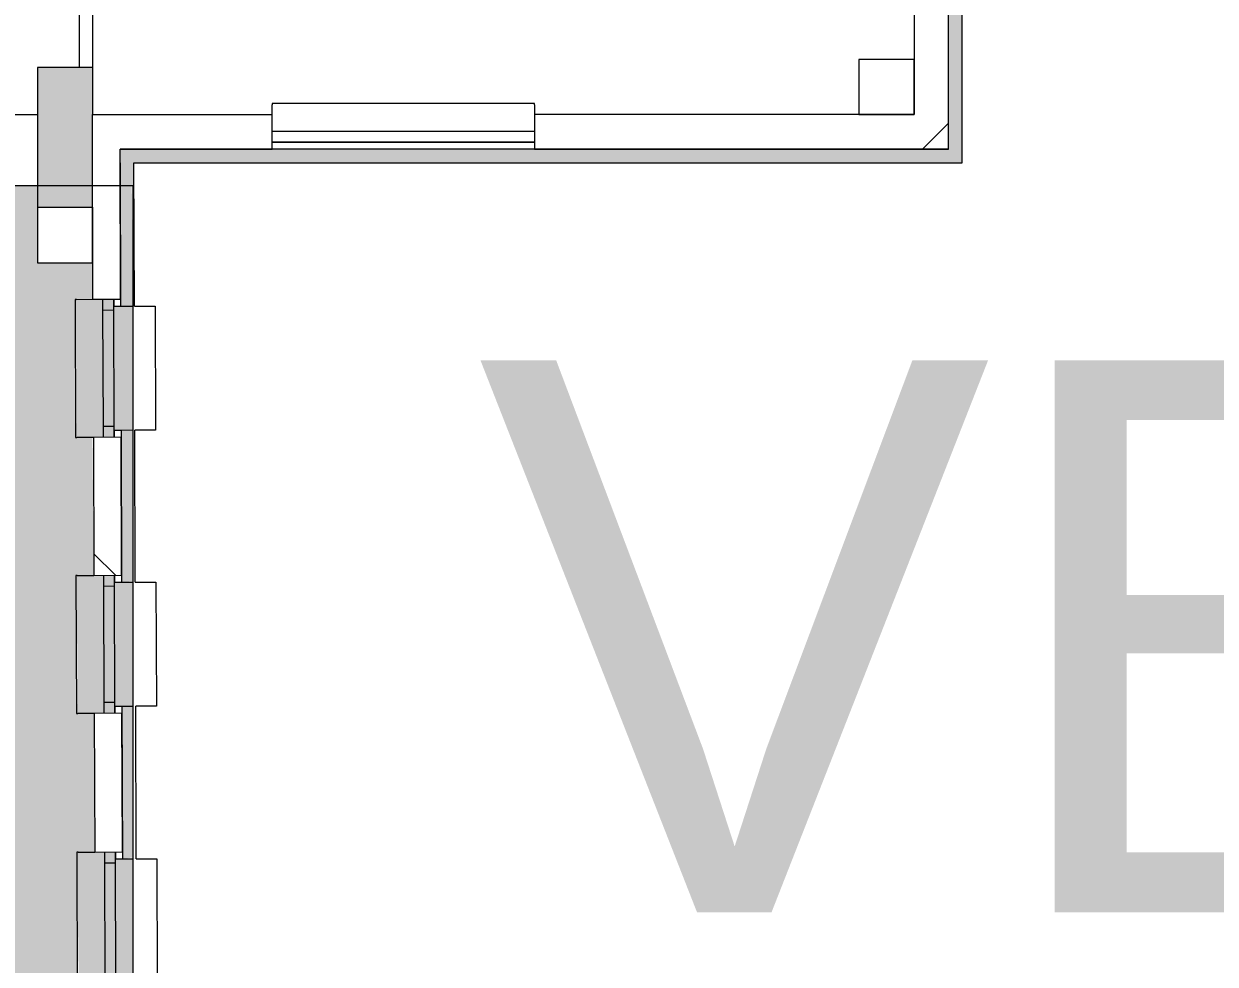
# Model space of a CAD drawing. Header units: millimetres. Extents: x -2814 to 222032, y -45352 to 20466.
# Drawn here: x 169970 to 178599, y -11033 to -4219 of the extents above; entities that cross this region are included whole.
import ezdxf

# ---------------------------------------------------------------- set-up
doc = ezdxf.new("R2010")
doc.units = ezdxf.units.MM
for name, color, linetype, lineweight in [('A-DETL-GENF', 92, 'Continuous', 13), ('A-DETL-THIN', 151, 'Continuous', 13), ('A-FLOR', 192, 'Continuous', 13), ('A-GENM', 13, 'Continuous', 13), ('A-GLAZ', 151, 'Continuous', 13), ('A-WALL', 113, 'Continuous', 13), ('A-WALL-PATT', 111, 'Continuous', 13), ('G-ANNO-TEXT', 231, 'Continuous', 9), ('Q-SPCQ', 91, 'Continuous', 13), ('S-COLS', 52, 'Continuous', 13)]:
    doc.layers.add(name, color=color, linetype=linetype, lineweight=lineweight)
doc.styles.add('Arial_4', font='arial.ttf', dxfattribs={"height": 4000})
pattern_1 = [(135.18, (170677, -8269), (-5729, -5765.6), []), (90.182, (167956, 880.5), (-5765.6, 5729), [1016, -10478.7]), (135.18, (167953, 1896.5), (-5729, -5765.6), [1016, -7112]), (180.182, (167232, 2612.6), (-5729, -5765.6), [1016, -10478.7]), (225.18, (166216, 2609), (5765.6, -5729), [1016, -7112]), (90.182, (165503, 872.7), (-5765.6, 5729), [1016, -10478.7]), (135.18, (166224, 156.6), (-5729, -5765.6), [1016, -7112]), (180.182, (167240, 160), (-5729, -5765.6), [1016, -10478.7]), (225.18, (167956, 880.5), (5765.6, -5729), [1016, -7112]), (135.18, (164566, 3533), (-5729, -5765.6), [2032, -6096])]

# ---------------------------------------------------------------- blocks, each defined once
blk = doc.blocks.new('OKNO_1k_nadsvetlik - OKNO_1k_nadsvetlik_1000 x 1500-V133-Mapka _ závislý 5')
at = {"layer": 'A-GLAZ', "lineweight": 9}
h = blk.add_hatch(color=256, dxfattribs=at)
h.paths.add_polyline_path([(500, -30), (499.8, 50), (420, 50), (420, -30), (499.6, -30)])
h.paths.add_polyline_path([(-420, -30), (-420, 50), (-500, 50), (-499.8, -30), (-420.3, -30)])
blk.add_hatch(color=256, dxfattribs=at).paths.add_polyline_path([(420, -30), (420, 50), (-420, 50), (-420, -30)])
for p, q in [((-450, 50), (-450, 100.1)), ((450, 100.1), (450, 50)), ((-500, 50), (-450, 50)), ((-420, 50), (-500, 50)), ((420, 50), (-420, 50)), ((-420, 50), (-420, -30)), ((500, 50), (420, 50)), ((420, -30), (420, 50)), ((450, 50), (500, 50)), ((-500, -30), (-420, -30)), ((-420, -30), (420, -30)), ((420, -30), (500, -30))]:
    blk.add_line(p, q, dxfattribs=at)
blk = doc.blocks.new('parapet s nosem_vnitní - parapet s nosem_vnitní-V131-Mapka _ závislý 5')
at = {"layer": 'A-GENM', "lineweight": 9}
for points in [[(500, -190), (499.6, 0), (-500, 0), (-500, -190), (-1, -190)], [(500, -195), (500, -190), (258.3, -195)]]:
    blk.add_hatch(color=151, dxfattribs=at).paths.add_polyline_path(points)
for p, q in [((-500, -190), (-500, -70)), ((500, -70), (500, -190)), ((-500, -190), (-500, -200)), ((-500, -200), (500, -200)), ((-500, -200), (500, -200)), ((500, -200), (500, -190))]:
    blk.add_line(p, q, dxfattribs=at)
blk = doc.blocks.new('parapet_ext - parapet_ext-V134-Mapka _ závislý 5')
at = {"layer": 'Q-SPCQ', "lineweight": 9}
blk.add_hatch(color=151, dxfattribs=at).paths.add_polyline_path([(450, 0), (449.9, 126.1), (-450, 129), (-450, 0), (449.8, 0)])
for p, q in [((-450, 150.1), (-450, 300)), ((-450, 300), (450, 300)), ((450, 300), (450, 150.1))]:
    blk.add_line(p, q, dxfattribs=at)
blk = doc.blocks.new('OKNO_1k_nadsvetlik - OKNO_1k_nadsvetlik_1000 x 1500-V135-Mapka _ závislý 5')
at = {"layer": 'A-GLAZ', "lineweight": 9}
h = blk.add_hatch(color=256, dxfattribs=at)
h.paths.add_polyline_path([(500, -30), (499.8, 50), (420, 50), (420, -30), (499.6, -30)])
h.paths.add_polyline_path([(-420, -30), (-420, 50), (-500, 50), (-499.8, -30), (-420.3, -30)])
blk.add_hatch(color=256, dxfattribs=at).paths.add_polyline_path([(420, -30), (420, 50), (-420, 50), (-420, -30)])
for p, q in [((-450, 50), (-450, 100.1)), ((450, 100.1), (450, 50)), ((-500, 50), (-450, 50)), ((-420, 50), (-500, 50)), ((420, 50), (-420, 50)), ((-420, 50), (-420, -30)), ((500, 50), (420, 50)), ((420, -30), (420, 50)), ((450, 50), (500, 50)), ((-500, -30), (-420, -30)), ((-420, -30), (420, -30)), ((420, -30), (500, -30))]:
    blk.add_line(p, q, dxfattribs=at)
blk = doc.blocks.new('parapet_ext - parapet_ext-V136-Mapka _ závislý 5')
at = {"layer": 'Q-SPCQ', "lineweight": 9}
blk.add_hatch(color=151, dxfattribs=at).paths.add_polyline_path([(450, 0), (449.9, 132.5), (-450, 135.3), (-450, 0), (449.8, 0)])
for p, q in [((-450, 150.1), (-450, 300)), ((-450, 300), (450, 300)), ((450, 300), (450, 150.1))]:
    blk.add_line(p, q, dxfattribs=at)
blk = doc.blocks.new('OKNO_1k_nadsvetlik - OKNO_1k_nadsvetlik_1000 x 1500-V137-Mapka _ závislý 5')
at = {"layer": 'A-GLAZ', "lineweight": 9}
h = blk.add_hatch(color=256, dxfattribs=at)
h.paths.add_polyline_path([(500, -30), (499.8, 50), (420, 50), (420, -30), (499.6, -30)])
h.paths.add_polyline_path([(-420, -30), (-420, 50), (-500, 50), (-499.8, -30), (-420.3, -30)])
blk.add_hatch(color=256, dxfattribs=at).paths.add_polyline_path([(420, -30), (420, 50), (-420, 50), (-420, -30)])
for p, q in [((-450, 50), (-450, 100.1)), ((450, 100.1), (450, 50)), ((-500, 50), (-450, 50)), ((-420, 50), (-500, 50)), ((420, 50), (-420, 50)), ((-420, 50), (-420, -30)), ((500, 50), (420, 50)), ((420, -30), (420, 50)), ((450, 50), (500, 50)), ((-500, -30), (-420, -30)), ((-420, -30), (420, -30)), ((420, -30), (500, -30))]:
    blk.add_line(p, q, dxfattribs=at)
blk = doc.blocks.new('parapet_ext - parapet_ext-V138-Mapka _ závislý 5')
at = {"layer": 'Q-SPCQ', "lineweight": 9}
blk.add_hatch(color=151, dxfattribs=at).paths.add_polyline_path([(450, 0), (450, 138.8), (-450, 141.7), (-450, 0), (449.8, 0)])
for p, q in [((-450, 150.1), (-450, 300)), ((-450, 300), (450, 300)), ((450, 300), (450, 150.1))]:
    blk.add_line(p, q, dxfattribs=at)
blk = doc.blocks.new('OKNO_2k_ - OKNO_2k_1900x1400-1963744-Mapka _ závislý 5')
at = {"layer": 'A-GLAZ', "lineweight": 9}
for p, q in [((-950, 126), (950, 126)), ((-950, 75), (-950, 126)), ((950, 126), (950, 75)), ((950, 75), (-950, 75)), ((-950, 75), (950, 75)), ((-950, -5), (-950, 75)), ((950, 75), (950, -5)), ((950, -5), (-950, -5))]:
    blk.add_line(p, q, dxfattribs=at)
blk = doc.blocks.new('parapet s nosem_vnitní - parapet s nosem_vnitní-1349022-Mapka _ závislý 5')
at = {"layer": 'A-GENM', "lineweight": 9}
for p, q in [((-950, -190), (-950, 0)), ((950, 0), (950, -190)), ((-950, -190), (-950, -200)), ((-950, -200), (950, -200)), ((-950, -200), (950, -200)), ((950, -200), (950, -190))]:
    blk.add_line(p, q, dxfattribs=at)
blk = doc.blocks.new('Betonový čtvercový sloup - 400 x 400-1924023-Mapka _ závislý 5')
at = {"layer": 'S-COLS', "lineweight": 9}
h = blk.add_hatch(dxfattribs=at)
h.set_pattern_fill('FP_248', color=256, style=0, pattern_type=2)
h.set_pattern_definition([(45, (-77909, 5750), (-7184.2, 7184.2), []), (45, (-75036, 5750), (-7184.2, 7184.2), []), (45, (-69288, 5750), (-4310.5, 10057.9), [4064, -2032, 67.06, -1964.94])])
h.paths.add_polyline_path([(200, -200), (200, 200), (-200, 200), (-200, -200)])
for p, q in [((200, 200), (-200, 200)), ((-200, 200), (-200, -200)), ((200, -200), (200, 200)), ((-200, -200), (200, -200))]:
    blk.add_line(p, q, dxfattribs=at)

msp = doc.modelspace()

# ---------------------------------------------------------------- hatches: boundary and pattern name
at = {"layer": 'A-DETL-GENF', "lineweight": 9}
h = msp.add_hatch(color=151, dxfattribs=at)
h.paths.add_polyline_path([(169798.8, -23536.6), (169957.5, -23527.4), (169957.5, -23436.6), (167903.3, -23436.2), (167854, -23330.6), (167126.3, -23153.7), (168186.3, -22659.4), (167458.6, -22482.5), (167409.2, -22376.5), (165696.3, -22376.5), (165696.3, -23531.5), (169289, -23536.6)])
h.paths.add_polyline_path([(145145.9, -23449.3), (145850.6, -23449.3), (145835.6, -23165.8), (145820.6, -23165.8), (145835.6, -22265.8), (145850.6, -22250.8), (145850.6, -21375.2), (145630.6, -21375.2), (145630.6, -21125.2), (145850.6, -21125.2), (145850.6, -19774.5), (145600.6, -19774.5), (145600.6, -19524.5), (145848.9, -19524.5), (145815, -18121), (145773.1, -17411.6), (144984.2, -17441.1), (144981.4, -17443.5), (144084.1, -17434), (144081.4, -17426.4), (143204.3, -17456.6), (143201.4, -17459), (142304.2, -17454), (142301.5, -17441.9), (141106.6, -17455.7), (141106.6, -19579.6), (142139.6, -19579.6), (143615.9, -21056), (143615.9, -23449.3), (144245.9, -23449.3), (144245.9, -23374.3), (145145.9, -23379.3)])
h.paths.add_polyline_path([(146106.6, -21565.8), (146476, -21565.8), (146476, -19130), (146100.6, -19113.6), (146100.6, -21565.8)])
h.paths.add_polyline_path([(146676, -21565.8), (146692.6, -21565.8), (146676, -21527.3)])
h.paths.add_polyline_path([(187565.8, -20315.3), (188498.8, -20315.3), (188498.8, -17927.7), (183873.6, -17927.7), (183873.6, -19075.3), (186843.6, -19075.3), (186843.6, -19175.3), (186247.8, -19175.7), (186303.8, -19295.7), (186823.4, -19422), (186823.4, -19639.8), (185938.4, -20061.1), (186753, -20259.1), (186779.2, -20315.3), (186809.2, -20315.3)])
h.paths.add_polyline_path([(149606.6, -20290.8), (150709.7, -20290.8), (150694.7, -20150.8), (150679.7, -20150.8), (150694.7, -19550.8), (150709.7, -19535.8), (150709.7, -19113.6), (147859.9, -19114), (147917.9, -19238.3), (148744.7, -19460.5), (147859.7, -19873.2), (147859.7, -20109.4), (148383.5, -20236.7), (148408.7, -20290.8), (148752, -20290.8)])
h.paths.add_polyline_path([(150805.7, -20150.8), (150809.7, -20150.8), (150805.7, -19550.8), (150719.7, -19550.8), (150719.7, -20150.8), (150784.7, -20150.8)])
h.paths.add_polyline_path([(152071.6, -18728.2), (152071.6, -18608.2), (150971.6, -18608.2), (150971.6, -18728.2), (151832.6, -18728.2)])
h.paths.add_polyline_path([(152041.8, -18528.2), (152121.6, -18528.2), (152121.6, -18431.9), (149629.6, -18442.1), (149629.6, -18478.2), (150921.6, -18478.2), (150921.6, -18528.2), (152041.6, -18528.1)])
h.paths.add_polyline_path([(152371.6, -18478.2), (152736.6, -18477.2), (152736.6, -18431.9), (152371.6, -18431.9)])
h.paths.add_polyline_path([(163721.8, -18478.2), (163727.6, -18455), (163706.6, -18431.9), (163598.6, -18431.9), (163598.6, -18477.2), (163713.8, -18478.2)])
h.paths.add_polyline_path([(162136, -18478.2), (162548.6, -18477.2), (162548.6, -18431.9), (161906.6, -18431.9), (161906.6, -18477.2), (161956.6, -18478.2)])
h.paths.add_polyline_path([(159856.6, -18478.2), (160806.6, -18477.2), (160806.6, -18431.9), (159806.6, -18431.9), (159806.6, -18477.2), (159856.6, -18477.2)])
h.paths.add_polyline_path([(157756.6, -18478.2), (158706.6, -18477.2), (158706.6, -18431.9), (157706.6, -18431.9), (157706.6, -18477.2), (157756.6, -18477.2)])
h.paths.add_polyline_path([(154309.7, -18478.2), (154506.6, -18477.2), (154506.6, -18431.9), (153836.6, -18431.9), (153836.6, -18477.2), (154159.7, -18478.2)])
h.paths.add_polyline_path([(145958.3, -18478.2), (146125.9, -18478.2), (146125.9, -16845.8), (146106.6, -16845.8), (146106.6, -17195.8), (146018.3, -17195.8), (146083.1, -18471.8), (146029.1, -18474.6)])
h.paths.add_polyline_path([(147859.7, -18478.2), (149379.6, -18478.2), (149371.6, -17225.4), (146375.9, -17225.4), (146375.9, -18478.2), (146698.3, -18478.2)])
h.paths.add_polyline_path([(156556.6, -18478.2), (156556.6, -18477.2), (156606.6, -18477.2), (156606.6, -18431.9), (155606.6, -18431.9), (155606.6, -18477.2), (155656.6, -18478.2)])
h.paths.add_polyline_path([(169986, -17238.3), (169986, -17169.9), (170505.6, -17169.9), (170500.8, -15721.9), (167734.4, -15721.9), (167734.4, -15861.9), (167644.4, -15861.9), (167644.4, -16661.9), (167734.4, -16661.9), (167734.4, -17238.3), (169798.8, -17238.3)])
h.paths.add_polyline_path([(187634, -17238.3), (188748.8, -17238.3), (188748.8, -17142.7), (187633.6, -17142.7), (187634, -17237.9), (187584, -17238.3)])
h.paths.add_polyline_path([(187332.7, -16893.3), (186882.7, -16893.3), (186882.7, -16493.3), (187331.1, -16493.3), (187331.6, -16613.4)])
h.paths.add_polyline_path([(187332.7, -17238.3), (187334, -17238.3), (187325.9, -15305.1), (183922.7, -15317.2), (183935, -15516.2), (183949.3, -15516.9), (183920.3, -16316.8), (183905.3, -16316.8), (183904.4, -17238.3), (185718.6, -17238.3)])
h.paths.add_polyline_path([(183789.2, -17238.3), (183822.7, -16315.1), (183895.3, -16314.8), (183895.3, -15516.2), (183819.3, -15514.9), (183820.1, -15317.2), (182490.8, -15321.8), (182488.1, -13416.8), (182578, -13416.7), (182576.9, -12616.7), (182486.9, -12616.7), (182483, -9896.8), (182572.9, -9896.7), (182571.8, -9096.7), (182481.8, -9096.7), (182478.1, -6517.4), (182568, -6517.2), (182566.9, -5717.2), (182476.9, -5717.2), (182475.5, -4804.7), (182200.8, -4819.7), (182200.8, -4834.7), (181400.8, -4819.7), (181385.8, -4804.7), (180898.1, -4804.7), (180897, -7500.5), (181282.8, -7493.8), (181289.8, -7893.7), (180869.8, -7902), (180869, -10505.4), (181277.6, -10491.1), (181291.6, -10890.9), (180841.9, -10906.6), (180863.6, -11224.8), (180869.7, -11224.8), (180855.7, -13224.8), (180835.7, -13224.8), (180855.7, -14214.8), (180861.7, -14214.8), (180847.8, -16214.8), (180827.8, -16214.8), (180847.8, -16493.3), (181290.8, -16493.3), (181290.8, -16893.3), (180826, -16893.3), (180827.8, -17238.3), (183773.6, -17238.3)])
h.paths.add_polyline_path([(164147, -17238.3), (167634.4, -17238.3), (167619.4, -16661.9), (167604.4, -16661.9), (167619.4, -15861.9), (167634.4, -15846.9), (167619.4, -15721.9), (164065, -15721.9), (164072.1, -16250.2), (164142.4, -16251.3), (164145.8, -16985.6)])
h.paths.add_polyline_path([(170705.7, -17208.3), (170705.8, -17208), (170705.7, -17208.2)])
h.paths.add_polyline_path([(170762.6, -17208.3), (170744.6, -17208.2), (170755.8, -17208.3)])
h.paths.add_polyline_path([(163706.6, -16301.9), (163717.7, -16301.1), (163706.6, -16301.1)])
h.paths.add_polyline_path([(170496.2, -15621.9), (170500.6, -15621.9), (170496.2, -15215.3), (170374.3, -15215.7), (170379.3, -14215.6), (170496.2, -14214.6), (170489.8, -13220.3), (170368, -13219.6), (170373, -12220.7), (170489.8, -12219.6), (170487.6, -11931.2), (170068.9, -11932.5), (170067.6, -11532.5), (170487.6, -11531.2), (170480.3, -11220.3), (170361.6, -11220.7), (170366.6, -10220.7), (170483.5, -10219.7), (170477.1, -9215.3), (170355.3, -9214.7), (170360.3, -8215.7), (170477.1, -8214.7), (170466.5, -7215.3), (170348.9, -7215.7), (170353.9, -6215.7), (170470.7, -6214.7), (170466.5, -5950), (170068.5, -5950), (170068.5, -5391.9), (168593.8, -5391.9), (168593.8, -15621.9), (169053.8, -15606.9), (169053.8, -15591.9), (169953.8, -15606.9), (169968.8, -15621.9), (170379.3, -15621.9)])
h.paths.add_polyline_path([(167734.4, -15621.9), (168493.8, -15621.9), (168478.8, -14601.9), (168463.8, -14601.9), (168478.8, -13801.9), (168493.8, -13786.9), (168493.8, -12892.6), (164052.2, -12952.4), (164060.5, -13745.2), (164130.8, -13744.9), (164125.8, -14744.9), (164060.5, -14746.4), (164064.7, -15621.9), (167634.4, -15621.9)])
h.paths.add_polyline_path([(182590.6, -15201.4), (187325.9, -15185.1), (187311.9, -14407.4), (187194.2, -14407.9), (187202.9, -12407.8), (187315, -12407.1), (187311.9, -11716.7), (182585.6, -11716.7), (182603, -12615.5), (182616.9, -12616.7), (182601.9, -13416.7), (182588, -13416.8), (182588.1, -13466.8)])
h.paths.add_polyline_path([(180533, -14213.9), (180533.1, -14213.9), (180534.7, -13579.2)])
h.paths.add_polyline_path([(164101.7, -12851.7), (168493.8, -12792.6), (168478.8, -12661.9), (168463.8, -12661.9), (168478.8, -11861.9), (168493.8, -11846.9), (168493.8, -5528.2), (164451.6, -5528.2), (164451.6, -5928.2), (164069.7, -5928.2), (164093.5, -6199.9), (164095.9, -6199.9), (164080.2, -7200), (164075.6, -7201.4), (164102.8, -8199.9), (164105.2, -8199.9), (164089.5, -9200), (164084.8, -9201.4), (164112.1, -10209.9), (164114.5, -10211.4), (164109.5, -11209.9), (164094.1, -11210.8), (164097.5, -11534.3), (164469.7, -11534.4), (164482.7, -11921.7), (164097.5, -11935), (164099.8, -12443.8)])
h.paths.add_polyline_path([(170689.8, -12219.6), (170689.9, -12219.6), (170688.9, -11931.2)])
h.paths.add_polyline_path([(186901.9, -11616.7), (186901.9, -10496.7), (187311.9, -10496.7), (187299.2, -10407.4), (187178.4, -10407.9), (187187.1, -8407.9), (187299.2, -8406.8), (187298.1, -8216.7), (182580.5, -8216.7), (182597.9, -9095.5), (182611.8, -9096.7), (182596.8, -9896.7), (182582.9, -9896.8), (182597.9, -11616.7), (183597, -11616.7), (183597, -11016.7), (183917, -11016.7), (183917, -11616.7), (185718.6, -11616.7)])
h.paths.add_polyline_path([(170683.5, -10219.7), (170683.6, -10219.7), (170683.3, -10172.9)])
h.paths.add_polyline_path([(170677.1, -8214.7), (170677.2, -8214.7), (170676.1, -7902)])
h.paths.add_polyline_path([(180548.9, -8214), (180549, -8214), (180549.8, -7902)])
h.paths.add_polyline_path([(182585.6, -8116.7), (186888.1, -8116.7), (186888.1, -7516.7), (187295.7, -7516.7), (187287.4, -7407.5), (187166.6, -7407.9), (187175.3, -5407.9), (187287.4, -5407.2), (187284.6, -4804.7), (182575.5, -4804.7), (182593, -5716), (182606.9, -5717.2), (182591.9, -6517.2), (182578, -6517.4), (182580.5, -8116.7)])
h.paths.add_polyline_path([(170670.7, -6214.7), (170670.8, -6214.7), (170669.9, -5950)])
h.paths.add_polyline_path([(180556.9, -5224), (180557, -5224), (180558.3, -4704.7)])
h.paths.add_polyline_path([(182200.8, -4704.7), (187284.6, -4704.7), (187283.4, -4397.9), (187154.7, -4398), (187163.4, -2397.9), (187275.5, -2397.2), (187270.7, -1904.5), (186883.5, -1906), (186881.8, -1466), (184462.1, -1497.9), (184461.1, -1503.9), (182462.1, -1495.3), (182461.1, -1483), (181314.2, -1488.9), (181314.2, -1897.4), (180905.8, -1899), (180905.8, -4704.7), (182061.7, -4704.7)])
at = {"layer": 'A-WALL-PATT', "lineweight": 9}
h = msp.add_hatch(color=256, dxfattribs=at)
h.paths.add_polyline_path([(176767.6, -5126.6), (176767.6, 1524.3), (176717.6, 1524.3), (176697.6, 1474.3), (176667.6, 1474.3), (176667.6, -5126.6), (176717.6, -5126.6)])
h.paths.add_polyline_path([(176717.6, 2524.3), (176767.6, 2524.3), (176767.6, 7764.2), (176667.6, 7764.2), (176667.6, 2574.3), (176697.6, 2574.3)])
h = msp.add_hatch(dxfattribs=at)
h.set_pattern_fill('FP_167', color=256, angle=45, style=0, pattern_type=2)
h.set_pattern_definition([(135, (176667.6, 4192.5), (-5747, -5747), []), (90, (173975.4, 13350.4), (-5747.4, 5747.4), [1016, -10478.7]), (135, (173975.4, 14366.4), (-5747.4, -5747.4), [1016, -7112]), (180, (173257, 15085), (-5747.4, -5747.4), [1016, -10478.7]), (225, (172241, 15085), (5747.4, -5747.4), [1016, -7112]), (90, (171522.6, 13350.4), (-5747.4, 5747.4), [1016, -10478.7]), (135, (172241, 12632), (-5747.4, -5747.4), [1016, -7112]), (180, (173257, 12632), (-5747.4, -5747.4), [1016, -10478.7]), (225, (173975.4, 13350.4), (5747.4, -5747.4), [1016, -7112]), (135, (170594, 16014), (-5747.4, -5747.4), [2032, -6096])])
h.paths.add_polyline_path([(176667.6, -4876.6), (176667.6, 99.3), (176417.6, 99.3), (176417.6, -4876.6), (176447.6, -4876.6)])
h.paths.add_polyline_path([(176487.6, 1149.3), (176667.6, 1149.3), (176646.6, 1474.3), (176567.6, 1479.3), (176567.6, 1614.3), (176617.6, 1614.3), (176595.8, 2434.3), (176547.6, 2434.3), (176567.6, 2494.4), (176567.6, 2574.3), (176667.6, 2574.3), (176667.6, 7514.3), (176417.6, 7514.3), (176417.6, 1479.3), (176447.6, 1474.3), (176447.6, 1149.3), (176486.6, 1149.3)])
for color, points in [(256, [(170466.5, -5391.9), (170468.1, -5391.9), (170466.5, -4534.8), (170069.9, -4534.8), (170069.9, -5391.9), (170369.9, -5391.9)]), (256, [(173667.6, -5226.6), (176767.6, -5226.6), (176767.6, -5126.6), (170667.3, -5126.6), (170667.6, -5226.6), (173396.4, -5226.6)]), (133, [(170469.9, -5950), (170466.5, -5391.9), (170069.9, -5391.9), (170069.9, -5550), (170468.5, -5550), (170468.5, -5950)])]:
    msp.add_hatch(color=color, dxfattribs=at).paths.add_polyline_path(points)
h = msp.add_hatch(dxfattribs=at)
h.set_pattern_fill('FP_168', color=256, angle=45, style=0, pattern_type=2)
h.set_pattern_definition(pattern_1)
h.paths.add_polyline_path([(170667.3, -5126.6), (170666.5, -4876.6), (170469.9, -4876.6)])
h.paths.add_polyline_path([(170468.1, -5391.9), (170668.1, -5391.9), (170667.3, -5126.6), (170466.5, -4876.6), (170467.6, -5226.6)])
h = msp.add_hatch(dxfattribs=at)
h.set_pattern_fill('FP_163', color=256, angle=45, style=0, pattern_type=2)
h.set_pattern_definition([(45, (176479, -5127), (-5747, 5747), []), (360, (185637, -2434.5), (5747.4, 5747.4), [1016, -10478.7]), (45, (186653, -2434.5), (-5747.4, 5747.4), [1016, -7112]), (90, (187371, -1716), (-5747.4, 5747.4), [1016, -10478.7]), (135, (187371, -700), (-5747.4, -5747.4), [1016, -7112]), (360, (185637, 18.3), (5747.4, 5747.4), [1016, -10478.7]), (45, (184918.4, -700), (-5747.4, 5747.4), [1016, -7112]), (90, (184918.4, -1716), (-5747.4, 5747.4), [1016, -10478.7]), (135, (185637, -2434.5), (-5747.4, -5747.4), [1016, -7112]), (45, (188300, 947), (-5747.4, 5747.4), [2032, -6096])])
h.paths.add_polyline_path([(176667.6, -5126.6), (176667.6, -4876.6), (173667.6, -4876.6), (173667.6, -5126.6), (176417.6, -5126.6)])
h.paths.add_polyline_path([(170667.3, -5126.6), (171767.6, -5126.6), (171767.6, -4876.6), (170666.5, -4876.6)])
h = msp.add_hatch(color=41, dxfattribs=at)
h.paths.add_polyline_path([(170762.6, -17208.2), (170805.8, -17208), (170799.3, -15164.3), (170762.6, -15182.8), (170762.6, -17208)])
h.paths.add_polyline_path([(170762.6, -14264.4), (170796.4, -14264.3), (170792.9, -13169.3), (170762.6, -13184.6), (170762.6, -14264.3)])
h.paths.add_polyline_path([(170762.6, -12269.4), (170790.1, -12269.3), (170786.6, -11169.3), (170762.6, -11181.4), (170762.6, -12269.3)])
h.paths.add_polyline_path([(170762.6, -10269.4), (170783.7, -10269.3), (170762.6, -10269.3)])
h.paths.add_polyline_path([(170762.6, -8264.4), (170777.3, -8264.3), (170762.6, -8264.3)])
h.paths.add_polyline_path([(170771, -6264.4), (170762.6, -5226.6), (170667.7, -5226.6), (170670.8, -5391.9), (170762.6, -5391.9), (170767.7, -6264.4)])
h = msp.add_hatch(dxfattribs=at)
h.set_pattern_fill('FP_168', color=256, angle=45, style=0, pattern_type=2)
h.set_pattern_definition(pattern_1)
h.paths.add_polyline_path([(170609, -17408.3), (170706.3, -17408.3), (170699.3, -15214.6), (170499.3, -15215.3), (170506.3, -17408.3)])
h.paths.add_polyline_path([(170496.2, -14215.3), (170696.2, -14214.6), (170693, -13219.6), (170493, -13220.3), (170496.2, -14214.6)])
h.paths.add_polyline_path([(170489.8, -12220.3), (170689.8, -12219.6), (170686.6, -11219.7), (170486.6, -11220.3), (170489.8, -12219.6)])
h.paths.add_polyline_path([(170483.5, -10220.3), (170683.5, -10219.7), (170680.3, -9214.7), (170480.3, -9215.3), (170483.5, -10219.7)])
h.paths.add_polyline_path([(170477.1, -8215.3), (170677.1, -8214.7), (170673.9, -7214.7), (170473.9, -7215.3), (170477.1, -8214.7)])
h.paths.add_polyline_path([(170470.7, -6215.3), (170670.7, -6214.7), (170667.6, -5391.9), (170468.1, -5391.9), (170470.7, -6214.7)])
h = msp.add_hatch(color=253, dxfattribs=at)
h.paths.add_polyline_path([(170705.8, -17208.3), (170762.6, -17208), (170749.3, -15164.5), (170699.3, -15164.6), (170705.8, -17208.2)])
h.paths.add_polyline_path([(170696.4, -14264.6), (170762.6, -14247.5), (170742.9, -13169.5), (170692.9, -13169.6), (170696.4, -14264.5)])
h.paths.add_polyline_path([(170690.1, -12269.6), (170762.6, -12255.7), (170762.6, -11169.4), (170686.6, -11169.7), (170690.1, -12269.5)])
h.paths.add_polyline_path([(170683.7, -10269.7), (170762.6, -10258.9), (170762.6, -9164.4), (170680.2, -9164.7), (170683.7, -10269.5)])
h.paths.add_polyline_path([(170677.3, -8264.7), (170762.6, -8257), (170762.6, -7164.4), (170673.8, -7164.7), (170677.3, -8264.5)])
h.paths.add_polyline_path([(170671, -6264.7), (170762.6, -6260.2), (170751.5, -5391.9), (170668.2, -5391.9), (170671, -6264.5)])
at = {"layer": 'S-COLS', "lineweight": 9}
h = msp.add_hatch(dxfattribs=at)
h.set_pattern_fill('FP_200', color=256, style=0, pattern_type=2)
h.set_pattern_definition([(45, (92359, 0), (-7184.2, 7184.2), []), (45, (95233, 0), (-7184.2, 7184.2), []), (45, (100980, 0), (-4310.5, 10057.9), [4064, -2032, 67.06, -1964.94])])
h.paths.add_polyline_path([(176017.6, -4876.6), (176417.6, -4876.6), (176417.6, -4476.6), (176017.6, -4476.6)])

# ---------------------------------------------------------------- linework, layer by layer
at = {"layer": 'A-DETL-THIN', "lineweight": 9}
for p, q in [((170762.6, -5391.9), (163706.6, -5391.9)), ((170762.6, -17238.3), (170762.6, -5391.9))]:
    msp.add_line(p, q, dxfattribs=at)
at = {"layer": 'A-FLOR', "lineweight": 9}
msp.add_line((164781.6, -4876.6), (170069.9, -4876.6), dxfattribs=at)
at = {"layer": 'A-WALL', "lineweight": 9}
for p, q in [((176767.6, -5226.6), (176767.6, 7864.2)), ((176417.6, 99.3), (176417.6, -4876.6)), ((176667.6, -5126.6), (176667.6, 99.3)), ((170369.9, -2005.6), (170369.9, -4534.8)), ((170469.9, -4876.6), (170469.9, -2005.6)), ((170069.9, -4534.8), (170069.9, -5550)), ((170469.9, -4534.8), (170069.9, -4534.8)), ((170470.7, -6215.3), (170466.5, -4876.6)), ((170466.5, -4876.6), (171767.6, -4876.6)), ((176417.6, -4876.6), (173667.6, -4876.6)), ((171767.6, -5126.6), (170667.3, -5126.6)), ((170667.3, -5126.6), (171767.6, -5126.6)), ((170670.7, -6214.7), (170667.3, -5126.6)), ((176667.6, -5126.6), (173667.6, -5126.6)), ((173667.6, -5126.6), (176667.6, -5126.6)), ((170767.7, -5226.6), (176767.6, -5226.6)), ((170470.7, -6215.3), (170670.7, -6214.7)), ((170673.9, -7214.7), (170473.9, -7215.3)), ((170473.9, -7215.3), (170477.1, -8215.3)), ((170677.1, -8214.7), (170673.9, -7214.7)), ((170477.1, -8215.3), (170677.1, -8214.7)), ((170680.3, -9214.7), (170480.3, -9215.3)), ((170480.3, -9215.3), (170483.5, -10220.3)), ((170683.5, -10219.7), (170680.3, -9214.7)), ((170483.5, -10220.3), (170683.5, -10219.7))]:
    msp.add_line(p, q, dxfattribs=at)
at = {"layer": 'A-WALL', "color": 63, "lineweight": 9}
for p, q in [((170667.7, -5226.6), (170671, -6264.7)), ((170671, -6264.7), (170762.6, -6264.4)), ((170762.6, -7164.4), (170673.8, -7164.7)), ((170673.8, -7164.7), (170677.3, -8264.7)), ((170677.3, -8264.7), (170762.6, -8264.4)), ((170762.6, -9164.4), (170680.2, -9164.7)), ((170680.2, -9164.7), (170683.7, -10269.7)), ((170683.7, -10269.7), (170762.6, -10269.4))]:
    msp.add_line(p, q, dxfattribs=at)
at = {"layer": 'A-WALL', "color": 60, "lineweight": 9}
for p, q in [((170771, -6264.4), (170767.7, -5226.6)), ((170777.3, -8264.3), (170773.8, -7164.4)), ((170783.7, -10269.3), (170780.2, -9164.3))]:
    msp.add_line(p, q, dxfattribs=at)
at = {"layer": 'S-COLS', "lineweight": 9}
for p, q in [((176417.6, -4476.6), (176017.6, -4476.6)), ((176017.6, -4476.6), (176017.6, -4876.6)), ((176417.6, -4876.6), (176417.6, -4476.6)), ((176017.6, -4876.6), (176417.6, -4876.6))]:
    msp.add_line(p, q, dxfattribs=at)

# ---------------------------------------------------------------- block references
at = {"layer": 'A-GENM', "lineweight": 9}
for name, p, rotation in [('parapet s nosem_vnitní - parapet s nosem_vnitní-1349022-Mapka _ závislý 5', (172717.6, -4996.6), 180), ('parapet s nosem_vnitní - parapet s nosem_vnitní-V131-Mapka _ závislý 5', (170542.3, -6715.1), 270.1822411447607), ('parapet s nosem_vnitní - parapet s nosem_vnitní-V131-Mapka _ závislý 5', (170548.7, -8715.1), 270.1822411447607), ('parapet s nosem_vnitní - parapet s nosem_vnitní-V131-Mapka _ závislý 5', (170555, -10720.1), 270.1822411447607)]:
    msp.add_blockref(name, p, dxfattribs=dict(at, rotation=rotation))
at = {"layer": 'A-GLAZ', "lineweight": 9}
for name, p, rotation in [('OKNO_2k_ - OKNO_2k_1900x1400-1963744-Mapka _ závislý 5', (172717.6, -5001.6), 180), ('OKNO_1k_nadsvetlik - OKNO_1k_nadsvetlik_1000 x 1500-V137-Mapka _ závislý 5', (170572.3, -6715), 270.1822411447607), ('OKNO_1k_nadsvetlik - OKNO_1k_nadsvetlik_1000 x 1500-V135-Mapka _ závislý 5', (170578.7, -8715), 270.1822411447607), ('OKNO_1k_nadsvetlik - OKNO_1k_nadsvetlik_1000 x 1500-V133-Mapka _ závislý 5', (170585, -10720), 270.1822411447607)]:
    msp.add_blockref(name, p, dxfattribs=dict(at, rotation=rotation))
at = {"layer": 'Q-SPCQ', "lineweight": 9, "rotation": 270.1822411447607}
for name, p in [('parapet_ext - parapet_ext-V138-Mapka _ závislý 5', (170622.3, -6714.8)), ('parapet_ext - parapet_ext-V136-Mapka _ závislý 5', (170628.7, -8714.8)), ('parapet_ext - parapet_ext-V134-Mapka _ závislý 5', (170635, -10719.8))]:
    msp.add_blockref(name, p, dxfattribs=at)
at = {"layer": 'S-COLS', "lineweight": 9}
msp.add_blockref('Betonový čtvercový sloup - 400 x 400-1924023-Mapka _ závislý 5', (170268.5, -5750), dxfattribs=at)

# ---------------------------------------------------------------- texts
at = {"layer": 'G-ANNO-TEXT', "color": 7, "insert": (173252.5, -6656.2), "char_height": 4000, "width": 13147.675, "attachment_point": 1, "style": 'Arial_4'}
msp.add_mtext('VB4', dxfattribs=at)

doc.saveas('drawing.dxf')
